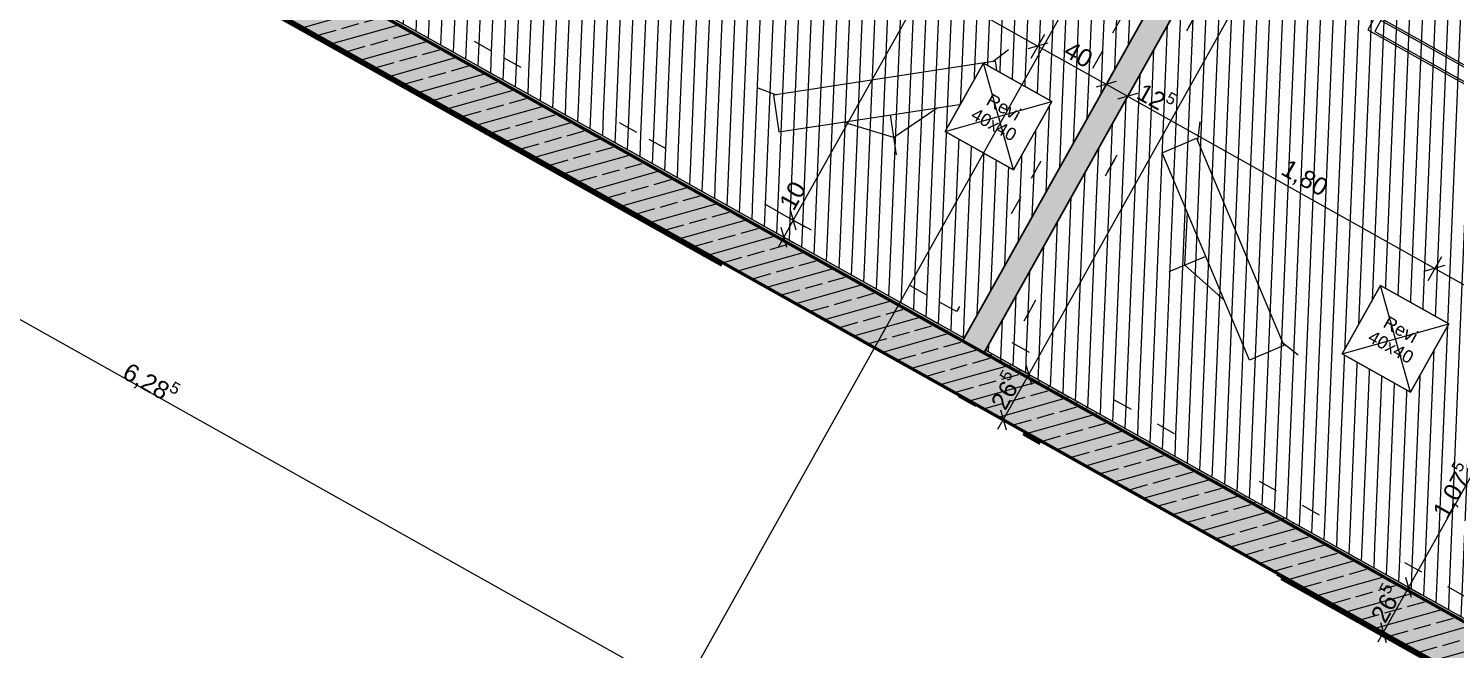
# Model space of a CAD drawing. Header units: metres. Extents: x -27.1 to 50.1, y 105.7 to 163.4.
# Drawn here: x -21.67 to -14.38, y 112.42 to 115.59 of the extents above; entities that cross this region are included whole.
import ezdxf

# ---------------------------------------------------------------- set-up
doc = ezdxf.new("R2010")
doc.units = ezdxf.units.M
doc.header["$MEASUREMENT"] = 0
for name, pattern in [('Punktlinie', [0.0035, 0, -0.0035]), ('Punktlinie_ eng', [0.00075, 0, -0.00075]), ('Strichlinie', [0.004, 0.003, -0.001]), ('Strichpunktlinie', [0.006703, 0.003528, -0.001764, 0, -0.001411]), ('Wipeout_Contour', [1, 0, -1])]:
    doc.linetypes.add(name, pattern=pattern)
for name, color, linetype in [('00  Raster', 7, 'Continuous'), ('10  Wand Massiv', 7, 'Continuous'), ('10  Wand Massiv_Schnittschraffur', 7, 'Continuous'), ('20  Deckenspiegel + Einbauten', 7, 'Continuous'), ('30  Grundstück Grenze', 7, 'Continuous'), ('40  Bemaßung 1_ 50 Deckenspiegel', 7, 'Continuous'), ('40  Bemaßung 1_50 Achse', 7, 'Continuous'), ('50  NUF - Raumstempel', 7, 'Continuous'), ('Neubau_10  Wand Massiv', 7, 'Continuous'), ('Neubau_20  Decke Abhangdecke', 7, 'Continuous'), ('Neubau_20  Decke Abhangdecke_Deckschraffur', 7, 'Continuous'), ('Neubau_20  Deckenspiegel + Einbauten', 7, 'Continuous'), ('Neubau_20  Möbel', 7, 'Continuous'), ('Neubau_20 Wand Leichtbau MIETERAUSBAU', 7, 'Continuous'), ('Neubau_20 Wand Leichtbau MIETERAUSBAU_Schnittschraffur', 7, 'Continuous')]:
    doc.layers.add(name, color=color, linetype=linetype)
doc.styles.add('ERSTELLTER_STIL_1', font='arial.ttf')
pattern_1 = [(87.605446, (0, 0), (-0.02497817, 0.001044517), [0, -0.025])]
pattern_2 = [(87.605446, (0, 0), (-0.06494324, 0.002715745), [])]

msp = doc.modelspace()

# ---------------------------------------------------------------- hatches: boundary and pattern name
at = {"layer": '10  Wand Massiv_Schnittschraffur', "linetype": 'Continuous', "lineweight": 0, "true_color": 0xffffff}
for points in [[(-15.1781, 113.0287), (-21.1013, 116.3475), (-21.2235, 116.1294), (-15.3003, 112.8106)], [(-16.8938, 114.0072), (-21.094, 116.3606), (-21.1013, 116.3475), (-16.9011, 113.9941)], [(-16.7921, 113.933), (-15.1781, 113.0287), (-15.1708, 113.0418), (-16.7847, 113.9461)], [(-10.0877, 110.1766), (-15.1781, 113.0287), (-15.3003, 112.8106), (-10.2099, 109.9585)], [(-10.0804, 110.1896), (-15.1708, 113.0418), (-15.1781, 113.0287), (-10.0877, 110.1766)]]:
    msp.add_hatch(color=7, dxfattribs=at).paths.add_polyline_path(points)
at = {"layer": '10  Wand Massiv_Schnittschraffur', "linetype": 'Continuous', "lineweight": 13, "true_color": 0x000100}
h = msp.add_hatch(dxfattribs=at)
h.set_pattern_fill('Beton__Stahlbeton_0001', color=98, style=0, pattern_type=2)
h.set_pattern_definition([(195.73796, (0, 0), (-0.03254858, 0.11550147), []), (195.73796, (0.01627, -0.05775), (-0.03254858, 0.11550147), [0.09, -0.03])])
h.paths.add_polyline_path([(-15.1781, 113.0287), (-21.1013, 116.3475), (-21.2235, 116.1294), (-15.3003, 112.8106)])
h = msp.add_hatch(dxfattribs=at)
h.set_pattern_fill('Gips_0001', color=98, style=0, pattern_type=2)
h.set_pattern_definition(pattern_1)
h.paths.add_polyline_path([(-16.8938, 114.0072), (-21.094, 116.3606), (-21.1013, 116.3475), (-16.9011, 113.9941)])
h = msp.add_hatch(dxfattribs=at)
h.set_pattern_fill('Gips_0001', color=98, style=0, pattern_type=2)
h.set_pattern_definition(pattern_1)
h.paths.add_polyline_path([(-16.7921, 113.933), (-15.1781, 113.0287), (-15.1708, 113.0418), (-16.7847, 113.9461)])
h = msp.add_hatch(dxfattribs=at)
h.set_pattern_fill('Beton__Stahlbeton_0001', color=98, style=0, pattern_type=2)
h.set_pattern_definition([(195.73796, (0, 0), (-0.03254858, 0.11550147), []), (195.73796, (0.01627, -0.05775), (-0.03254858, 0.11550147), [0.09, -0.03])])
h.paths.add_polyline_path([(-10.0877, 110.1766), (-15.1781, 113.0287), (-15.3003, 112.8106), (-10.2099, 109.9585)])
h = msp.add_hatch(dxfattribs=at)
h.set_pattern_fill('Gips_0001', color=98, style=0, pattern_type=2)
h.set_pattern_definition(pattern_1)
h.paths.add_polyline_path([(-10.0804, 110.1896), (-15.1708, 113.0418), (-15.1781, 113.0287), (-10.0877, 110.1766)])
at = {"layer": 'Neubau_20  Decke Abhangdecke_Deckschraffur', "linetype": 'Continuous', "lineweight": 18, "true_color": 0xffd5aa}
h = msp.add_hatch(dxfattribs=at)
h.set_pattern_fill('Mauerwerk_0001', color=41, style=0, pattern_type=2)
h.set_pattern_definition(pattern_2)
h.paths.add_polyline_path([(-20.6835, 116.2452), (-20.7323, 116.158), (-20.6451, 116.1091), (-16.8938, 114.0072), (-16.8449, 114.0945), (-12.5312, 121.7933), (-12.4823, 121.8806), (-12.5696, 121.9294), (-16.2336, 123.9824), (-16.3209, 124.0313)])
h.paths.add_polyline_path([(-16.9321, 114.1433), (-20.5962, 116.1963), (-16.2825, 123.8952), (-12.6184, 121.8422), (-13.662, 119.9796), (-14.1767, 120.268), (-14.4847, 119.7184), (-13.97, 119.43)], flags=0)
h.paths.add_polyline_path([(-14.3485, 119.7568), (-14.1384, 120.1319), (-13.7632, 119.9217), (-13.9734, 119.5466)], flags=0)
h = msp.add_hatch(dxfattribs=at)
h.set_pattern_fill('Mauerwerk_0001', color=41, style=0, pattern_type=2)
h.set_pattern_definition(pattern_2)
h.paths.add_polyline_path([(-16.2825, 123.8952), (-20.5962, 116.1963), (-16.9321, 114.1433), (-13.97, 119.43), (-14.4847, 119.7184), (-14.1767, 120.268), (-13.662, 119.9796), (-12.6184, 121.8422)])
h = msp.add_hatch(dxfattribs=at)
h.set_pattern_fill('Mauerwerk_0001', color=41, style=0, pattern_type=2)
h.set_pattern_definition(pattern_2)
h.paths.add_polyline_path([(-13.6503, 119.5403), (-16.7847, 113.9461), (-15.1708, 113.0418), (-10.896, 110.6467), (-10.4337, 110.3876), (-7.3738, 115.8488), (-7.7489, 116.059), (-7.6739, 116.1928), (-11.9709, 118.5994), (-12.0799, 118.6605)])
h.paths.add_polyline_path([(-10.8472, 110.7339), (-16.6486, 113.9845), (-13.6119, 119.4042), (-7.8105, 116.1537)], flags=0)
h = msp.add_hatch(dxfattribs=at)
h.set_pattern_fill('Mauerwerk_0001', color=41, style=0, pattern_type=2)
h.set_pattern_definition(pattern_2)
h.paths.add_polyline_path([(-16.6486, 113.9845), (-10.8472, 110.7339), (-7.8105, 116.1537), (-13.6119, 119.4042)])
at = {"layer": 'Neubau_20 Wand Leichtbau MIETERAUSBAU_Schnittschraffur', "linetype": 'Continuous', "lineweight": 18}
for points in [[(-16.7847, 113.9461), (-13.6503, 119.5404), (-13.6982, 119.7105), (-16.8938, 114.0072)], [(-16.9011, 113.9941), (-16.7921, 113.933), (-16.7847, 113.9461), (-16.8938, 114.0072)]]:
    msp.add_hatch(color=9, dxfattribs=at).paths.add_polyline_path(points)

# ---------------------------------------------------------------- linework, layer by layer
at = {"layer": '00  Raster', "color": 5, "linetype": 'Strichpunktlinie', "lineweight": 13, "ltscale": 1000}
msp.add_line((-17.9562, 112.8782), (-18.445, 112.0058), dxfattribs=at)
at = {"layer": '10  Wand Massiv', "color": 7, "linetype": 'Continuous', "lineweight": 50, "ltscale": 1000}
for p, q in [((-16.9011, 113.9941), (-21.1013, 116.3475)), ((-16.9011, 113.9941), (-16.7921, 113.933)), ((-16.9011, 113.9941), (-16.7921, 113.933)), ((-15.1781, 113.0287), (-16.7921, 113.933)), ((-10.0877, 110.1766), (-15.1781, 113.0287))]:
    msp.add_line(p, q, dxfattribs=at)
at = {"layer": '10  Wand Massiv', "color": 7, "linetype": 'Continuous', "lineweight": 13, "ltscale": 1000, "flags": 128}
for points in [[(-16.8938, 114.0072), (-21.094, 116.3606)], [(-15.1708, 113.0418), (-16.7847, 113.9461)], [(-10.0804, 110.1896), (-15.1708, 113.0418)]]:
    msp.add_lwpolyline(points, dxfattribs=at)
at = {"layer": '10  Wand Massiv', "color": 7, "linetype": 'Continuous', "lineweight": 50, "ltscale": 1000, "flags": 128}
for points in [[(-21.2235, 116.1294), (-15.3003, 112.8106)], [(-15.3003, 112.8106), (-10.2099, 109.9585)]]:
    msp.add_lwpolyline(points, dxfattribs=at)
at = {"layer": '40  Bemaßung 1_ 50 Deckenspiegel', "color": 7, "linetype": 'Continuous', "lineweight": 13, "ltscale": 1000}
for p, q in [((-16.5634, 113.8221), (-8.1731, 128.7968)), ((-13.4524, 122.3095), (-17.7661, 114.6106)), ((-18.1433, 116.412), (-16.5158, 115.5001)), ((-16.5502, 115.4388), (-16.4815, 115.5615)), ((-16.4648, 115.5145), (-16.5669, 115.4857)), ((-16.5158, 115.5001), (-16.1669, 115.3046)), ((-16.2012, 115.2433), (-16.1325, 115.3659)), ((-16.1158, 115.319), (-16.2179, 115.2902)), ((-16.1669, 115.3046), (-16.0578, 115.2435)), ((-16.0922, 115.1822), (-16.0235, 115.3048)), ((-16.0068, 115.2579), (-16.1089, 115.2291)), ((-16.0578, 115.2435), (-14.4875, 114.3636)), ((-17.8274, 114.645), (-17.7047, 114.5762)), ((-17.7517, 114.5595), (-17.7804, 114.6616)), ((-17.8763, 114.5577), (-17.7536, 114.489)), ((-17.8293, 114.5744), (-17.8006, 114.4723)), ((-17.7661, 114.6106), (-17.8149, 114.5233)), ((-17.8149, 114.5233), (-17.8424, 114.4743)), ((-14.5219, 114.3023), (-14.4531, 114.425)), ((-14.4365, 114.378), (-14.5386, 114.3493)), ((-14.4875, 114.3636), (-12.7819, 113.408)), ((-16.693, 113.5909), (-16.5634, 113.8221)), ((-16.5021, 113.7878), (-16.6248, 113.8565)), ((-16.5778, 113.8732), (-16.5491, 113.7711)), ((-14.0968, 113.6718), (-14.622, 112.7344)), ((-16.6316, 113.5566), (-16.7543, 113.6253)), ((-16.7074, 113.642), (-16.6786, 113.5399)), ((-16.7205, 113.5419), (-16.693, 113.5909)), ((-14.622, 112.7344), (-14.7516, 112.5032)), ((-14.6834, 112.7687), (-14.5607, 112.7)), ((-14.6077, 112.6833), (-14.6364, 112.7854)), ((-14.8129, 112.5375), (-14.6902, 112.4688)), ((-14.7516, 112.5032), (-14.7791, 112.4541)), ((-14.766, 112.5542), (-14.7372, 112.4521))]:
    msp.add_line(p, q, dxfattribs=at)
at = {"layer": '40  Bemaßung 1_50 Achse', "color": 7, "linetype": 'Continuous', "lineweight": 13, "ltscale": 1000}
msp.add_line((-23.8159, 115.2779), (-18.3329, 112.2058), dxfattribs=at)
at = {"layer": '50  NUF - Raumstempel', "color": 253, "linetype": 'Punktlinie', "lineweight": 18, "ltscale": 1000, "true_color": 0x9f9f9f, "flags": 128}
msp.add_lwpolyline([(-10.0359, 110.1647), (-20.9522, 116.2812), (-16.4992, 124.2287), (-18.674, 125.4472), (-12.0678, 137.2376), (-11.8323, 137.1056), (-11.9129, 136.9617), (-11.5378, 136.7515), (-11.4571, 136.8954), (-6.3493, 134.0335), (-6.4299, 133.8895), (-6.0548, 133.6794), (-5.9741, 133.8233), (-5.8127, 133.7329), (-8.4694, 128.9914), (-4.7748, 126.9213), (-5.4078, 125.7916), (-2.4722, 124.1468), (-3.7407, 121.8829), (-3.5348, 121.7676)], close=True, dxfattribs=at)
at = {"layer": 'Neubau_10  Wand Massiv', "color": 7, "linetype": 'Continuous', "lineweight": 25, "ltscale": 1000}
for p, q in [((-16.8938, 114.0072), (-16.9011, 113.9941)), ((-16.8938, 114.0072), (-16.9011, 113.9941)), ((-16.7921, 113.933), (-16.7847, 113.9461)), ((-16.7921, 113.933), (-16.7847, 113.9461))]:
    msp.add_line(p, q, dxfattribs=at)
at = {"layer": 'Neubau_20  Decke Abhangdecke', "color": 7, "linetype": 'Punktlinie_ eng', "lineweight": 13, "ltscale": 1000, "flags": 128}
for points in [[(-20.6835, 116.2452), (-20.7323, 116.158), (-20.6451, 116.1091), (-16.8938, 114.0072), (-16.8449, 114.0945), (-12.5312, 121.7933), (-12.4823, 121.8806), (-12.5696, 121.9294), (-16.2336, 123.9824), (-16.3209, 124.0313)], [(-16.2825, 123.8952), (-20.5962, 116.1963), (-16.9321, 114.1433), (-13.97, 119.43), (-14.4847, 119.7184), (-14.1767, 120.268), (-13.662, 119.9796), (-12.6184, 121.8422)], [(-16.9321, 114.1433), (-20.5962, 116.1963), (-16.2825, 123.8952), (-12.6184, 121.8422), (-13.662, 119.9796), (-14.1767, 120.268), (-14.4847, 119.7184), (-13.97, 119.43)], [(-13.6503, 119.5403), (-16.7847, 113.9461), (-15.1708, 113.0418), (-10.896, 110.6467), (-10.4337, 110.3876), (-7.3738, 115.8488), (-7.7489, 116.059), (-7.6739, 116.1928), (-11.9709, 118.5994), (-12.0799, 118.6605)], [(-16.6486, 113.9845), (-10.8472, 110.7339), (-7.8105, 116.1537), (-13.6119, 119.4042)], [(-10.8472, 110.7339), (-16.6486, 113.9845), (-13.6119, 119.4042), (-7.8105, 116.1537)]]:
    msp.add_lwpolyline(points, close=True, dxfattribs=at)
at = {"layer": 'Neubau_20  Deckenspiegel + Einbauten', "color": 7, "linetype": 'Continuous', "lineweight": 18, "ltscale": 1000, "flags": 128}
for points in [[(-14.8306, 115.5822), (-9.858, 112.796), (-9.8164, 112.8702), (-14.7891, 115.6564)], [(-14.7949, 115.5743), (-9.8834, 112.8223), (-9.8521, 112.8781), (-14.7637, 115.6301)]]:
    msp.add_lwpolyline(points, close=True, dxfattribs=at)
at = {"layer": 'Neubau_20  Möbel', "color": 9, "linetype": 'Continuous', "lineweight": 18, "ltscale": 1000}
for p, q in [((-16.6669, 115.4814), (-16.7464, 115.4201)), ((-17.9477, 115.2863), (-17.8536, 115.2515)), ((-17.2714, 115.148), (-17.2404, 114.9449)), ((-17.2538, 115.0329), (-17.0317, 115.1845)), ((-17.2538, 115.0329), (-17.5111, 115.1115)), ((-15.6896, 115.1149), (-15.7004, 115.0151)), ((-15.7657, 114.3801), (-15.7523, 114.6488)), ((-15.6583, 114.4253), (-15.8477, 114.3456)), ((-15.7657, 114.3801), (-15.5643, 114.2018)), ((-15.1872, 113.9207), (-15.2661, 113.9828))]:
    msp.add_line(p, q, dxfattribs=at)
at = {"layer": 'Neubau_20  Möbel', "color": 9, "linetype": 'Continuous', "lineweight": 18, "ltscale": 1000, "flags": 128}
for points in [[(-16.7321, 115.4223), (-17.8679, 115.2493), (-17.8393, 115.0615), (-16.7035, 115.2345)], [(-15.706, 115.0285), (-15.2605, 113.9694), (-15.4356, 113.8958), (-15.8811, 114.9548)]]:
    msp.add_lwpolyline(points, close=True, dxfattribs=at)
at = {"layer": 'Neubau_20 Wand Leichtbau MIETERAUSBAU', "color": 7, "linetype": 'Continuous', "lineweight": 25, "ltscale": 1000, "flags": 128}
for points in [[(-13.6982, 119.7105), (-16.8938, 114.0072)], [(-16.7847, 113.9461), (-13.6503, 119.5404)]]:
    msp.add_lwpolyline(points, dxfattribs=at)

# ---------------------------------------------------------------- texts
at = {"layer": '40  Bemaßung 1_ 50 Deckenspiegel', "color": 7, "linetype": 'Continuous', "lineweight": 13, "char_height": 0.09, "attachment_point": 7, "style": 'ERSTELLTER_STIL_1'}
for s, insert, width, rotation in [('\\A1;{\\pql;\\fArial|b0|i0|c0|p38;40}', (-16.3921, 115.4514), 0.136595, 330.73796), ('\\A1;{\\pql;\\fArial|b0|i0|c0|p38;1,80}', (-15.2891, 114.8334), 0.239452, 330.73796), ('\\A1;{\\pql;\\fArial|b0|i0|c0|p38;10}', (-17.7634, 114.6521), 0.136595, 60.73796)]:
    msp.add_mtext(s, dxfattribs=dict(at, insert=insert, width=width, rotation=rotation))
for s, insert, rotation in [('\\A1;{\\pql;\\fArial|b0|i0|c0|p38;12\\fArial|b0|i0|c0|p38;\\A1{\\H.66x;\\S5^  ;}}', (-16.0319, 115.2131), 330.73796), ('\\A1;{\\pql;\\fArial|b0|i0|c0|p38;26\\fArial|b0|i0|c0|p38;\\A1{\\H.66x;\\S5^  ;}}', (-16.6601, 113.6203), 60.73796), ('\\A1;{\\pql;\\fArial|b0|i0|c0|p38;1,07\\fArial|b0|i0|c0|p38;\\A1{\\H.66x;\\S5^  ;}}', (-14.4025, 113.0641), 60.73796), ('\\A1;{\\pql;\\fArial|b0|i0|c0|p38;26\\fArial|b0|i0|c0|p38;\\A1{\\H.66x;\\S5^  ;}}', (-14.7187, 112.5325), 60.73796)]:
    msp.add_mtext(s, dxfattribs=dict(at, insert=insert, rotation=rotation))
at = {"layer": '40  Bemaßung 1_50 Achse', "color": 7, "linetype": 'Continuous', "lineweight": 13, "insert": (-21.2134, 113.785), "char_height": 0.09, "attachment_point": 7, "rotation": 330.73796, "style": 'ERSTELLTER_STIL_1'}
msp.add_mtext('\\A1;{\\pql;\\fArial|b0|i0|c0|p38;6,28\\fArial|b0|i0|c0|p38;\\A1{\\H.66x;\\S5^  ;}}', dxfattribs=at)

# ---------------------------------------------------------------- next in the draw order: wipeouts: each hides what was drawn before it
at = {"color": 254, "linetype": 'Wipeout_Contour', "lineweight": 0, "ltscale": 465.393621}
msp.add_wipeout([(-16.9897, 115.0635), (-16.6408, 114.8679), (-16.4453, 115.2169), (-16.7942, 115.4124)], dxfattribs=at).dxf.layer = '20  Deckenspiegel + Einbauten'
at = {"color": 254, "linetype": 'Wipeout_Contour', "lineweight": 0, "ltscale": 459.788344}
msp.add_wipeout([(-14.9614, 113.927), (-14.6125, 113.7315), (-14.4169, 114.0804), (-14.7659, 114.276)], dxfattribs=at).dxf.layer = '20  Deckenspiegel + Einbauten'

# ---------------------------------------------------------------- next in the draw order: linework, layer by layer
at = {"layer": '00  Raster', "color": 5, "linetype": 'Strichpunktlinie', "lineweight": 13, "ltscale": 1000}
msp.add_line((-17.9562, 112.8782), (7.5682, 158.4329), dxfattribs=at)
at = {"layer": '00  Raster', "color": 7, "linetype": 'Strichpunktlinie', "lineweight": 13, "ltscale": 1000}
msp.add_line((-6.2824, 107.7464), (-25.8917, 118.7335), dxfattribs=at)
at = {"layer": '20  Deckenspiegel + Einbauten', "color": 7, "linetype": 'Continuous', "lineweight": 13, "ltscale": 1000}
for p, q in [((-16.9897, 115.0635), (-16.7942, 115.4124)), ((-16.7942, 115.4124), (-16.4453, 115.2169)), ((-16.4453, 115.2169), (-16.6408, 114.8679)), ((-16.6408, 114.8679), (-16.9897, 115.0635)), ((-14.9614, 113.927), (-14.7659, 114.276)), ((-14.7659, 114.276), (-14.4169, 114.0804)), ((-14.4169, 114.0804), (-14.6125, 113.7315)), ((-14.6125, 113.7315), (-14.9614, 113.927))]:
    msp.add_line(p, q, dxfattribs=at)
at = {"layer": '20  Deckenspiegel + Einbauten', "color": 7, "linetype": 'Strichlinie', "lineweight": 13, "ltscale": 1000}
for p, q in [((-16.6408, 114.8679), (-16.7942, 115.4124)), ((-16.9897, 115.0635), (-16.4453, 115.2169)), ((-14.6125, 113.7315), (-14.7659, 114.276)), ((-14.9614, 113.927), (-14.4169, 114.0804))]:
    msp.add_line(p, q, dxfattribs=at)
at = {"layer": '20  Deckenspiegel + Einbauten', "color": 7, "linetype": 'Continuous', "lineweight": 18, "ltscale": 1000, "flags": 128}
for points in [[(-16.9897, 115.0635), (-16.6408, 114.8679), (-16.4453, 115.2169), (-16.7942, 115.4124)], [(-14.9614, 113.927), (-14.6125, 113.7315), (-14.4169, 114.0804), (-14.7659, 114.276)]]:
    msp.add_lwpolyline(points, close=True, dxfattribs=at)
at = {"layer": '30  Grundstück Grenze', "color": 1, "linetype": 'Strichpunktlinie', "lineweight": 100, "ltscale": 1000, "flags": 128}
msp.add_lwpolyline([(-27.1413, 119.4339), (-9.9026, 109.7748), (-5.1427, 109.7804)], dxfattribs=at)

# ---------------------------------------------------------------- next in the draw order: texts
at = {"layer": '20  Deckenspiegel + Einbauten', "color": 7, "linetype": 'Continuous', "lineweight": 13, "char_height": 0.065, "attachment_point": 2, "rotation": 330.73796, "line_spacing_factor": 0.940294, "style": 'ERSTELLTER_STIL_1'}
for insert in [(-16.6748, 115.2163), (-14.6465, 114.0799)]:
    msp.add_mtext('\\A1;{\\pqc;\\fArial|b0|i0|c0|p38;Revi\\P\\pqc;\\fArial|b0|i0|c0|p38;40x40}', dxfattribs=dict(at, insert=insert))

doc.saveas('drawing.dxf')
